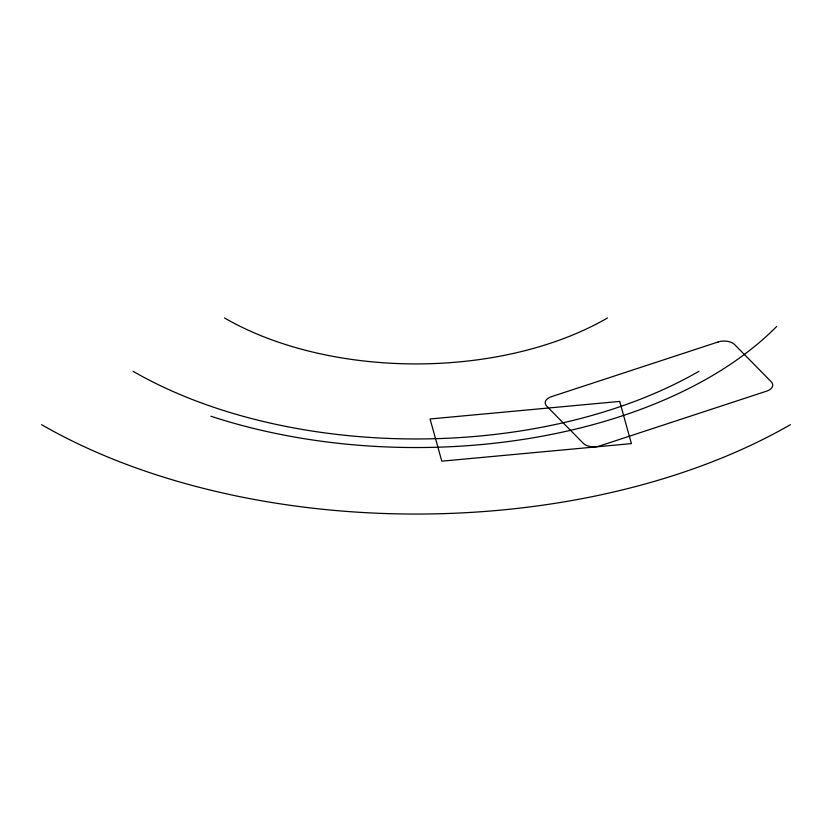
<?xml version="1.0" encoding="UTF-8"?>
<svg xmlns="http://www.w3.org/2000/svg" width="832" height="832" viewBox="0 0 832 832"><rect width="100%" height="100%" fill="white"/><g stroke="black" fill="none" stroke-linecap="round" stroke-linejoin="round"><path stroke-width="1.25" d="M607.454 317.98A270.14 155.969 0 0 1 224.546 317.98M790.421 424.674A530.192 306.103 0 0 1 41.579 424.674M776.714 326.394A414.95 239.574 0 0 1 210.891 416.229M698.911 371.311A400.098 230.994 0 0 1 133.089 371.311M718.214 341.942L551.262 396.739A12.002 6.926 0 0 0 546.759 406.193L583.346 443.342A12.002 6.926 0 0 0 599.716 445.942L766.667 391.134A12.002 6.926 0 0 0 771.16 381.69L734.583 344.542A12.002 6.926 0 0 0 718.214 341.942M619.684 401.419L430.061 418.974L441.782 461.167L631.405 443.612L619.684 401.419"/></g></svg>
